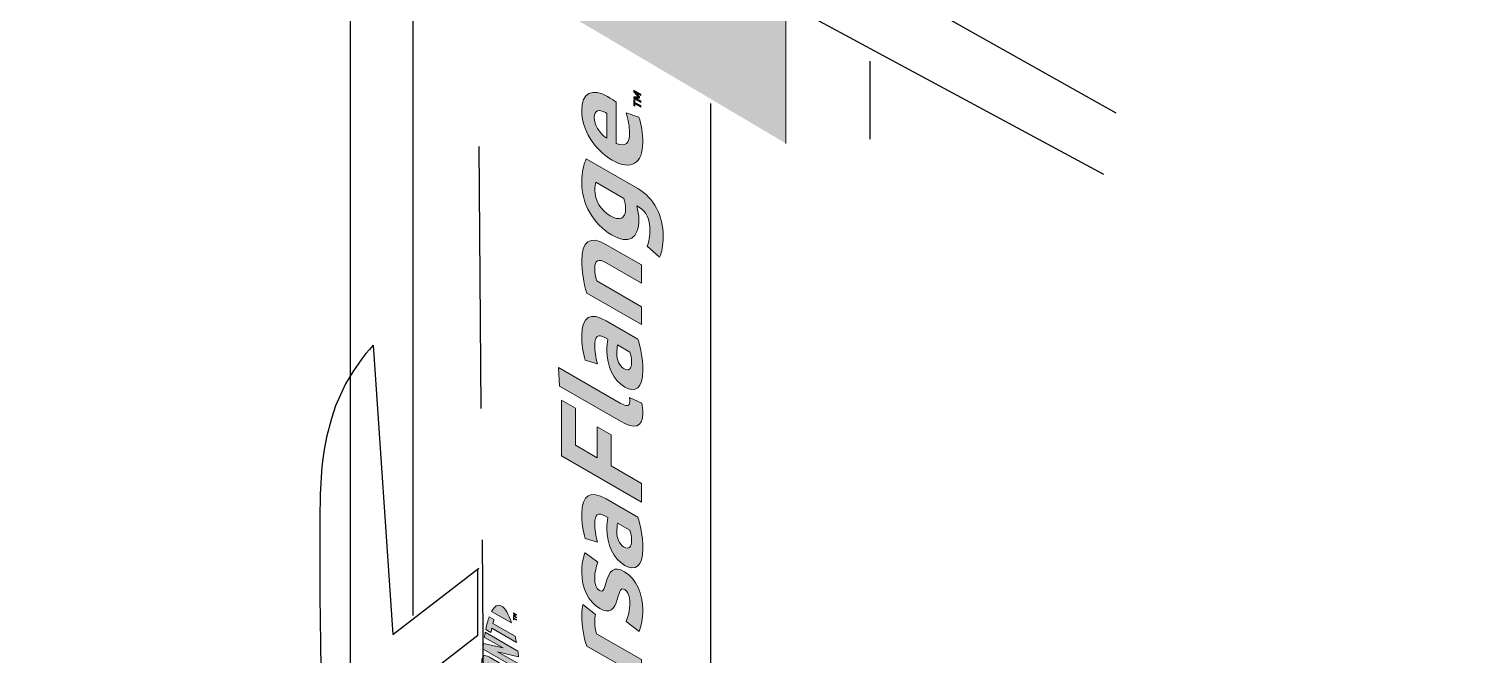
# Model space of a CAD drawing. Extents: x -1140 to 5605, y -816 to 2382.
# Drawn here: x 3313.3 to 3413.1, y 171.3 to 214.3 of the extents above; entities that cross this region are included whole.
import ezdxf

# ---------------------------------------------------------------- set-up
doc = ezdxf.new("R2010")
doc.units = 0
doc.header["$MEASUREMENT"] = 0
doc.linetypes.add('AI-Linetype-60', pattern=[27, 18, -9])
doc.layers.add('G-ANNO-TTLB', color=7, linetype='Continuous', lineweight=0)
doc.layers.add('TYVEK', color=7, linetype='Continuous', lineweight=0)

# ---------------------------------------------------------------- blocks, each defined once
blk = doc.blocks.new('Block_305')
at = {"layer": 'TYVEK', "true_color": 0x18467f, "transparency": 33554687}
h = blk.add_hatch(color=156, dxfattribs=at)
h.dxf.hatch_style = 2
edge = h.paths.add_edge_path()
edge.add_spline(control_points=[(3345.788, 174.636), (3346.038, 174.491), (3346.272, 174.077), (3346.474, 173.475), (3346.474, 173.475), (3345.107, 174.264), (3345.107, 174.264), (3345.307, 174.634), (3345.54, 174.779), (3345.788, 174.636)], knot_values=[0, 0, 0, 0, 1, 1, 1, 2, 2, 2, 3, 3, 3, 3], degree=3, periodic=0)
edge.add_line((3345.788, 174.636), (3345.788, 174.636))
h = blk.add_hatch(color=156, dxfattribs=at)
h.dxf.hatch_style = 2
edge = h.paths.add_edge_path()
edge.add_spline(control_points=[(3345.064, 172.824), (3345.081, 172.92), (3345.099, 173.014), (3345.119, 173.104), (3345.119, 173.104), (3346.811, 172.127), (3346.811, 172.127), (3346.792, 172.231), (3346.753, 172.428), (3346.722, 172.561), (3346.722, 172.561), (3345.198, 173.441), (3345.198, 173.441), (3345.224, 173.537), (3345.249, 173.627), (3345.273, 173.709), (3345.273, 173.709), (3344.946, 173.898), (3344.946, 173.898), (3344.854, 173.648), (3344.78, 173.368), (3344.711, 173.028), (3344.711, 173.028), (3345.064, 172.824), (3345.064, 172.824)], knot_values=[0, 0, 0, 0, 1, 1, 1, 2, 2, 2, 3, 3, 3, 4, 4, 4, 5, 5, 5, 6, 6, 6, 7, 7, 7, 8, 8, 8, 8], degree=3, periodic=0)
h = blk.add_hatch(color=156, dxfattribs=at)
h.dxf.hatch_style = 2
edge = h.paths.add_edge_path()
edge.add_spline(control_points=[(3346.61, 173.933), (3346.61, 173.933), (3346.61, 173.98), (3346.61, 173.98), (3346.61, 173.98), (3346.704, 173.994), (3346.704, 173.994), (3346.704, 173.994), (3346.61, 174.116), (3346.61, 174.116), (3346.61, 174.116), (3346.61, 174.161), (3346.61, 174.161), (3346.61, 174.161), (3346.807, 174.047), (3346.807, 174.047), (3346.807, 174.047), (3346.807, 174.005), (3346.807, 174.005), (3346.807, 174.005), (3346.667, 174.086), (3346.667, 174.086), (3346.667, 174.086), (3346.761, 173.962), (3346.761, 173.962), (3346.761, 173.962), (3346.761, 173.958), (3346.761, 173.958), (3346.761, 173.958), (3346.667, 173.942), (3346.667, 173.942), (3346.667, 173.942), (3346.807, 173.862), (3346.807, 173.862), (3346.807, 173.862), (3346.807, 173.82), (3346.807, 173.82), (3346.807, 173.82), (3346.61, 173.933), (3346.61, 173.933)], knot_values=[0, 0, 0, 0, 1, 1, 1, 2, 2, 2, 3, 3, 3, 4, 4, 4, 5, 5, 5, 6, 6, 6, 7, 7, 7, 8, 8, 8, 9, 9, 9, 10, 10, 10, 11, 11, 11, 12, 12, 12, 13, 13, 13, 13], degree=3, periodic=0)
edge = h.paths.add_edge_path()
edge.add_spline(control_points=[(3346.645, 173.752), (3346.645, 173.752), (3346.645, 173.683), (3346.645, 173.683), (3346.645, 173.683), (3346.61, 173.703), (3346.61, 173.703), (3346.61, 173.703), (3346.61, 173.885), (3346.61, 173.885), (3346.61, 173.885), (3346.645, 173.865), (3346.645, 173.865), (3346.645, 173.865), (3346.645, 173.796), (3346.645, 173.796), (3346.645, 173.796), (3346.807, 173.702), (3346.807, 173.702), (3346.807, 173.702), (3346.807, 173.658), (3346.807, 173.658), (3346.807, 173.658), (3346.645, 173.752), (3346.645, 173.752)], knot_values=[0, 0, 0, 0, 1, 1, 1, 2, 2, 2, 3, 3, 3, 4, 4, 4, 5, 5, 5, 6, 6, 6, 7, 7, 7, 8, 8, 8, 8], degree=3, periodic=0)
h = blk.add_hatch(color=156, dxfattribs=at)
h.dxf.hatch_style = 2
edge = h.paths.add_edge_path()
edge.add_spline(control_points=[(3345.907, 171.761), (3345.907, 171.761), (3344.559, 172.066), (3344.559, 172.066), (3344.544, 171.945), (3344.529, 171.799), (3344.519, 171.684), (3344.519, 171.684), (3347.065, 170.215), (3347.065, 170.215), (3347.057, 170.303), (3347.036, 170.531), (3347.024, 170.649), (3347.024, 170.649), (3345.524, 171.481), (3345.524, 171.481), (3345.524, 171.481), (3346.965, 171.151), (3346.965, 171.151), (3346.95, 171.266), (3346.927, 171.435), (3346.91, 171.547), (3346.91, 171.547), (3344.673, 172.838), (3344.673, 172.838), (3344.655, 172.742), (3344.626, 172.565), (3344.614, 172.479), (3344.614, 172.479), (3345.907, 171.761), (3345.907, 171.761)], knot_values=[0, 0, 0, 0, 1, 1, 1, 2, 2, 2, 3, 3, 3, 4, 4, 4, 5, 5, 5, 6, 6, 6, 7, 7, 7, 8, 8, 8, 9, 9, 9, 10, 10, 10, 10], degree=3, periodic=0)
h = blk.add_hatch(color=156, dxfattribs=at)
h.dxf.hatch_style = 2
edge = h.paths.add_edge_path()
edge.add_spline(control_points=[(3346.619, 169.733), (3346.724, 169.673), (3346.778, 169.601), (3346.782, 169.448), (3346.786, 169.29), (3346.728, 169.281), (3346.619, 169.344), (3346.619, 169.344), (3344.965, 170.299), (3344.965, 170.299), (3344.857, 170.361), (3344.797, 170.439), (3344.8, 170.592), (3344.804, 170.741), (3344.861, 170.749), (3344.965, 170.688), (3344.965, 170.688), (3346.619, 169.733), (3346.619, 169.733)], knot_values=[0, 0, 0, 0, 1, 1, 1, 2, 2, 2, 3, 3, 3, 4, 4, 4, 5, 5, 5, 6, 6, 6, 6], degree=3, periodic=0)
edge = h.paths.add_edge_path()
edge.add_spline(control_points=[(3344.43, 170.806), (3344.413, 170.42), (3344.566, 170.096), (3344.915, 169.894), (3344.915, 169.894), (3346.65, 168.892), (3346.65, 168.892), (3347.019, 168.68), (3347.17, 168.806), (3347.155, 169.233), (3347.139, 169.651), (3347.003, 169.943), (3346.611, 170.169), (3346.611, 170.169), (3344.955, 171.126), (3344.955, 171.126), (3344.581, 171.341), (3344.448, 171.225), (3344.43, 170.806)], knot_values=[0, 0, 0, 0, 1, 1, 1, 2, 2, 2, 3, 3, 3, 4, 4, 4, 5, 5, 5, 6, 6, 6, 6], degree=3, periodic=0)
edge.add_line((3344.43, 170.806), (3344.43, 170.806))
h = blk.add_hatch(color=156, dxfattribs=at)
h.dxf.hatch_style = 2
edge = h.paths.add_edge_path()
edge.add_spline(control_points=[(3345.693, 168.742), (3345.807, 168.676), (3345.864, 168.597), (3345.865, 168.423), (3345.865, 168.423), (3345.865, 168.273), (3345.865, 168.273), (3345.865, 168.273), (3344.819, 168.878), (3344.819, 168.878), (3344.816, 168.946), (3344.815, 168.982), (3344.815, 169.022), (3344.815, 169.21), (3344.877, 169.213), (3344.993, 169.146), (3344.993, 169.146), (3345.693, 168.742), (3345.693, 168.742)], knot_values=[0, 0, 0, 0, 1, 1, 1, 2, 2, 2, 3, 3, 3, 4, 4, 4, 5, 5, 5, 6, 6, 6, 6], degree=3, periodic=0)
edge = h.paths.add_edge_path()
edge.add_spline(control_points=[(3344.445, 169.261), (3344.445, 169.186), (3344.453, 168.911), (3344.466, 168.654), (3344.466, 168.654), (3347.118, 167.123), (3347.118, 167.123), (3347.122, 167.205), (3347.132, 167.422), (3347.135, 167.541), (3347.135, 167.541), (3346.234, 168.061), (3346.234, 168.061), (3346.234, 168.061), (3346.234, 168.228), (3346.234, 168.228), (3346.232, 168.676), (3346.058, 168.963), (3345.721, 169.158), (3345.721, 169.158), (3344.939, 169.609), (3344.939, 169.609), (3344.609, 169.799), (3344.445, 169.685), (3344.445, 169.261)], knot_values=[0, 0, 0, 0, 1, 1, 1, 2, 2, 2, 3, 3, 3, 4, 4, 4, 5, 5, 5, 6, 6, 6, 7, 7, 7, 8, 8, 8, 8], degree=3, periodic=0)
edge.add_line((3344.445, 169.261), (3344.445, 169.261))
h = blk.add_hatch(color=156, dxfattribs=at)
h.dxf.hatch_style = 2
edge = h.paths.add_edge_path()
edge.add_spline(control_points=[(3346.558, 166.685), (3346.663, 166.625), (3346.729, 166.545), (3346.714, 166.404), (3346.698, 166.266), (3346.644, 166.258), (3346.52, 166.33), (3346.52, 166.33), (3344.549, 167.467), (3344.549, 167.467), (3344.558, 167.364), (3344.585, 167.131), (3344.596, 167.031), (3344.596, 167.031), (3346.589, 165.88), (3346.589, 165.88), (3346.908, 165.696), (3347.031, 165.802), (3347.073, 166.197), (3347.112, 166.558), (3346.943, 166.891), (3346.589, 167.095), (3346.589, 167.095), (3344.484, 168.31), (3344.484, 168.31), (3344.488, 168.228), (3344.507, 167.954), (3344.515, 167.865), (3344.515, 167.865), (3346.558, 166.685), (3346.558, 166.685)], knot_values=[0, 0, 0, 0, 1, 1, 1, 2, 2, 2, 3, 3, 3, 4, 4, 4, 5, 5, 5, 6, 6, 6, 7, 7, 7, 8, 8, 8, 9, 9, 9, 10, 10, 10, 10], degree=3, periodic=0)
h = blk.add_hatch(color=156, dxfattribs=at)
h.dxf.hatch_style = 2
edge = h.paths.add_edge_path()
edge.add_spline(control_points=[(3346.346, 165.331), (3346.451, 165.271), (3346.486, 165.178), (3346.486, 165.092), (3346.486, 165.025), (3346.465, 164.933), (3346.444, 164.86), (3346.444, 164.86), (3345.138, 165.615), (3345.138, 165.615), (3345.119, 165.71), (3345.097, 165.826), (3345.097, 165.894), (3345.097, 165.98), (3345.132, 166.032), (3345.237, 165.971), (3345.237, 165.971), (3346.346, 165.331), (3346.346, 165.331)], knot_values=[0, 0, 0, 0, 1, 1, 1, 2, 2, 2, 3, 3, 3, 4, 4, 4, 5, 5, 5, 6, 6, 6, 6], degree=3, periodic=0)
edge = h.paths.add_edge_path()
edge.add_spline(control_points=[(3344.756, 166.147), (3344.756, 166.012), (3344.791, 165.796), (3344.886, 165.386), (3344.886, 165.386), (3346.697, 164.341), (3346.697, 164.341), (3346.779, 164.605), (3346.827, 164.816), (3346.827, 164.952), (3346.827, 165.264), (3346.66, 165.537), (3346.393, 165.691), (3346.393, 165.691), (3345.191, 166.385), (3345.191, 166.385), (3344.923, 166.54), (3344.756, 166.46), (3344.756, 166.147)], knot_values=[0, 0, 0, 0, 1, 1, 1, 2, 2, 2, 3, 3, 3, 4, 4, 4, 5, 5, 5, 6, 6, 6, 6], degree=3, periodic=0)
edge.add_line((3344.756, 166.147), (3344.756, 166.147))
h = blk.add_hatch(color=156, dxfattribs=at)
h.dxf.hatch_style = 2
edge = h.paths.add_edge_path()
edge.add_spline(control_points=[(3345.788, 163.43), (3346.038, 163.285), (3346.272, 163.428), (3346.473, 163.798), (3346.473, 163.798), (3345.107, 164.586), (3345.107, 164.586), (3345.307, 163.986), (3345.54, 163.573), (3345.788, 163.43)], knot_values=[0, 0, 0, 0, 1, 1, 1, 2, 2, 2, 3, 3, 3, 3], degree=3, periodic=0)
edge.add_line((3345.788, 163.43), (3345.788, 163.43))
at = {"layer": 'TYVEK'}
for points, knots in [([(3345.788, 174.636), (3346.038, 174.491), (3346.272, 174.077), (3346.474, 173.475), (3346.474, 173.475), (3345.107, 174.264), (3345.107, 174.264), (3345.307, 174.634), (3345.54, 174.779), (3345.788, 174.636)], [0, 0, 0, 0, 1, 1, 1, 2, 2, 2, 3, 3, 3, 3]), ([(3345.064, 172.824), (3345.081, 172.92), (3345.099, 173.014), (3345.119, 173.104), (3345.119, 173.104), (3346.811, 172.127), (3346.811, 172.127), (3346.792, 172.231), (3346.753, 172.428), (3346.722, 172.561), (3346.722, 172.561), (3345.198, 173.441), (3345.198, 173.441), (3345.224, 173.537), (3345.249, 173.627), (3345.273, 173.709), (3345.273, 173.709), (3344.946, 173.898), (3344.946, 173.898), (3344.854, 173.648), (3344.78, 173.368), (3344.711, 173.028), (3344.711, 173.028), (3345.064, 172.824), (3345.064, 172.824)], [0, 0, 0, 0, 1, 1, 1, 2, 2, 2, 3, 3, 3, 4, 4, 4, 5, 5, 5, 6, 6, 6, 7, 7, 7, 8, 8, 8, 8]), ([(3346.61, 173.933), (3346.61, 173.933), (3346.61, 173.98), (3346.61, 173.98), (3346.61, 173.98), (3346.704, 173.994), (3346.704, 173.994), (3346.704, 173.994), (3346.61, 174.116), (3346.61, 174.116), (3346.61, 174.116), (3346.61, 174.161), (3346.61, 174.161), (3346.61, 174.161), (3346.807, 174.047), (3346.807, 174.047), (3346.807, 174.047), (3346.807, 174.005), (3346.807, 174.005), (3346.807, 174.005), (3346.667, 174.086), (3346.667, 174.086), (3346.667, 174.086), (3346.761, 173.962), (3346.761, 173.962), (3346.761, 173.962), (3346.761, 173.958), (3346.761, 173.958), (3346.761, 173.958), (3346.667, 173.942), (3346.667, 173.942), (3346.667, 173.942), (3346.807, 173.862), (3346.807, 173.862), (3346.807, 173.862), (3346.807, 173.82), (3346.807, 173.82), (3346.807, 173.82), (3346.61, 173.933), (3346.61, 173.933)], [0, 0, 0, 0, 1, 1, 1, 2, 2, 2, 3, 3, 3, 4, 4, 4, 5, 5, 5, 6, 6, 6, 7, 7, 7, 8, 8, 8, 9, 9, 9, 10, 10, 10, 11, 11, 11, 12, 12, 12, 13, 13, 13, 13]), ([(3346.645, 173.752), (3346.645, 173.752), (3346.645, 173.683), (3346.645, 173.683), (3346.645, 173.683), (3346.61, 173.703), (3346.61, 173.703), (3346.61, 173.703), (3346.61, 173.885), (3346.61, 173.885), (3346.61, 173.885), (3346.645, 173.865), (3346.645, 173.865), (3346.645, 173.865), (3346.645, 173.796), (3346.645, 173.796), (3346.645, 173.796), (3346.807, 173.702), (3346.807, 173.702), (3346.807, 173.702), (3346.807, 173.658), (3346.807, 173.658), (3346.807, 173.658), (3346.645, 173.752), (3346.645, 173.752)], [0, 0, 0, 0, 1, 1, 1, 2, 2, 2, 3, 3, 3, 4, 4, 4, 5, 5, 5, 6, 6, 6, 7, 7, 7, 8, 8, 8, 8]), ([(3345.907, 171.761), (3345.907, 171.761), (3344.559, 172.066), (3344.559, 172.066), (3344.544, 171.945), (3344.529, 171.799), (3344.519, 171.684), (3344.519, 171.684), (3347.065, 170.215), (3347.065, 170.215), (3347.057, 170.303), (3347.036, 170.531), (3347.024, 170.649), (3347.024, 170.649), (3345.524, 171.481), (3345.524, 171.481), (3345.524, 171.481), (3346.965, 171.151), (3346.965, 171.151), (3346.95, 171.266), (3346.927, 171.435), (3346.91, 171.547), (3346.91, 171.547), (3344.673, 172.838), (3344.673, 172.838), (3344.655, 172.742), (3344.626, 172.565), (3344.614, 172.479), (3344.614, 172.479), (3345.907, 171.761), (3345.907, 171.761)], [0, 0, 0, 0, 1, 1, 1, 2, 2, 2, 3, 3, 3, 4, 4, 4, 5, 5, 5, 6, 6, 6, 7, 7, 7, 8, 8, 8, 9, 9, 9, 10, 10, 10, 10]), ([(3344.43, 170.806), (3344.413, 170.42), (3344.566, 170.096), (3344.915, 169.894), (3344.915, 169.894), (3346.65, 168.892), (3346.65, 168.892), (3347.019, 168.68), (3347.17, 168.806), (3347.155, 169.233), (3347.139, 169.651), (3347.003, 169.943), (3346.611, 170.169), (3346.611, 170.169), (3344.955, 171.126), (3344.955, 171.126), (3344.581, 171.341), (3344.448, 171.225), (3344.43, 170.806)], [0, 0, 0, 0, 1, 1, 1, 2, 2, 2, 3, 3, 3, 4, 4, 4, 5, 5, 5, 6, 6, 6, 6]), ([(3346.619, 169.733), (3346.724, 169.673), (3346.778, 169.601), (3346.782, 169.448), (3346.786, 169.29), (3346.728, 169.281), (3346.619, 169.344), (3346.619, 169.344), (3344.965, 170.299), (3344.965, 170.299), (3344.857, 170.361), (3344.797, 170.439), (3344.8, 170.592), (3344.804, 170.741), (3344.861, 170.749), (3344.965, 170.688), (3344.965, 170.688), (3346.619, 169.733), (3346.619, 169.733)], [0, 0, 0, 0, 1, 1, 1, 2, 2, 2, 3, 3, 3, 4, 4, 4, 5, 5, 5, 6, 6, 6, 6]), ([(3344.445, 169.261), (3344.445, 169.186), (3344.453, 168.911), (3344.466, 168.654), (3344.466, 168.654), (3347.118, 167.123), (3347.118, 167.123), (3347.122, 167.205), (3347.132, 167.422), (3347.135, 167.541), (3347.135, 167.541), (3346.234, 168.061), (3346.234, 168.061), (3346.234, 168.061), (3346.234, 168.228), (3346.234, 168.228), (3346.232, 168.676), (3346.058, 168.963), (3345.721, 169.158), (3345.721, 169.158), (3344.939, 169.609), (3344.939, 169.609), (3344.609, 169.799), (3344.445, 169.685), (3344.445, 169.261)], [0, 0, 0, 0, 1, 1, 1, 2, 2, 2, 3, 3, 3, 4, 4, 4, 5, 5, 5, 6, 6, 6, 7, 7, 7, 8, 8, 8, 8]), ([(3345.693, 168.742), (3345.807, 168.676), (3345.864, 168.597), (3345.865, 168.423), (3345.865, 168.423), (3345.865, 168.273), (3345.865, 168.273), (3345.865, 168.273), (3344.819, 168.878), (3344.819, 168.878), (3344.816, 168.946), (3344.815, 168.982), (3344.815, 169.022), (3344.815, 169.21), (3344.877, 169.213), (3344.993, 169.146), (3344.993, 169.146), (3345.693, 168.742), (3345.693, 168.742)], [0, 0, 0, 0, 1, 1, 1, 2, 2, 2, 3, 3, 3, 4, 4, 4, 5, 5, 5, 6, 6, 6, 6]), ([(3346.558, 166.685), (3346.663, 166.625), (3346.729, 166.545), (3346.714, 166.404), (3346.698, 166.266), (3346.644, 166.258), (3346.52, 166.33), (3346.52, 166.33), (3344.549, 167.467), (3344.549, 167.467), (3344.558, 167.364), (3344.585, 167.131), (3344.596, 167.031), (3344.596, 167.031), (3346.589, 165.88), (3346.589, 165.88), (3346.908, 165.696), (3347.031, 165.802), (3347.073, 166.197), (3347.112, 166.558), (3346.943, 166.891), (3346.589, 167.095), (3346.589, 167.095), (3344.484, 168.31), (3344.484, 168.31), (3344.488, 168.228), (3344.507, 167.954), (3344.515, 167.865), (3344.515, 167.865), (3346.558, 166.685), (3346.558, 166.685)], [0, 0, 0, 0, 1, 1, 1, 2, 2, 2, 3, 3, 3, 4, 4, 4, 5, 5, 5, 6, 6, 6, 7, 7, 7, 8, 8, 8, 9, 9, 9, 10, 10, 10, 10]), ([(3344.756, 166.147), (3344.756, 166.012), (3344.791, 165.796), (3344.886, 165.386), (3344.886, 165.386), (3346.697, 164.341), (3346.697, 164.341), (3346.779, 164.605), (3346.827, 164.816), (3346.827, 164.952), (3346.827, 165.264), (3346.66, 165.537), (3346.393, 165.691), (3346.393, 165.691), (3345.191, 166.385), (3345.191, 166.385), (3344.923, 166.54), (3344.756, 166.46), (3344.756, 166.147)], [0, 0, 0, 0, 1, 1, 1, 2, 2, 2, 3, 3, 3, 4, 4, 4, 5, 5, 5, 6, 6, 6, 6]), ([(3346.346, 165.331), (3346.451, 165.271), (3346.486, 165.178), (3346.486, 165.092), (3346.486, 165.025), (3346.465, 164.933), (3346.444, 164.86), (3346.444, 164.86), (3345.138, 165.615), (3345.138, 165.615), (3345.119, 165.71), (3345.097, 165.826), (3345.097, 165.894), (3345.097, 165.98), (3345.132, 166.032), (3345.237, 165.971), (3345.237, 165.971), (3346.346, 165.331), (3346.346, 165.331)], [0, 0, 0, 0, 1, 1, 1, 2, 2, 2, 3, 3, 3, 4, 4, 4, 5, 5, 5, 6, 6, 6, 6]), ([(3345.788, 163.43), (3346.038, 163.285), (3346.272, 163.428), (3346.473, 163.798), (3346.473, 163.798), (3345.107, 164.586), (3345.107, 164.586), (3345.307, 163.986), (3345.54, 163.573), (3345.788, 163.43)], [0, 0, 0, 0, 1, 1, 1, 2, 2, 2, 3, 3, 3, 3])]:
    blk.add_open_spline(points, degree=3, knots=knots, dxfattribs=at)
blk = doc.blocks.new('Block_307')
at = {"layer": 'TYVEK', "true_color": 0x18467f, "transparency": 33554687}
h = blk.add_hatch(color=156, dxfattribs=at)
h.dxf.hatch_style = 2
edge = h.paths.add_edge_path()
edge.add_spline(control_points=[(3354.872, 210.058), (3354.872, 210.058), (3355.345, 209.785), (3355.345, 209.785), (3355.345, 209.785), (3355.345, 209.683), (3355.345, 209.683), (3355.345, 209.683), (3355.119, 209.814), (3355.119, 209.814), (3355.09, 209.831), (3355.06, 209.849), (3355.033, 209.869), (3355.106, 209.787), (3355.183, 209.696), (3355.263, 209.59), (3355.263, 209.59), (3355.263, 209.503), (3355.263, 209.503), (3355.182, 209.491), (3355.105, 209.486), (3355.031, 209.489), (3355.058, 209.478), (3355.088, 209.463), (3355.119, 209.445), (3355.119, 209.445), (3355.345, 209.315), (3355.345, 209.315), (3355.345, 209.315), (3355.345, 209.212), (3355.345, 209.212), (3355.345, 209.212), (3354.872, 209.485), (3354.872, 209.485), (3354.872, 209.485), (3354.872, 209.599), (3354.872, 209.599), (3354.977, 209.588), (3355.066, 209.588), (3355.166, 209.602), (3355.066, 209.733), (3354.977, 209.834), (3354.872, 209.944), (3354.872, 209.944), (3354.872, 210.058), (3354.872, 210.058)], knot_values=[0, 0, 0, 0, 1, 1, 1, 2, 2, 2, 3, 3, 3, 4, 4, 4, 5, 5, 5, 6, 6, 6, 7, 7, 7, 8, 8, 8, 9, 9, 9, 10, 10, 10, 11, 11, 11, 12, 12, 12, 13, 13, 13, 14, 14, 14, 15, 15, 15, 15], degree=3, periodic=0)
h = blk.add_hatch(color=156, dxfattribs=at)
h.dxf.hatch_style = 2
h.paths.add_polyline_path([(3354.955, 209.11), (3354.955, 208.966), (3354.872, 209.014), (3354.872, 209.412), (3354.955, 209.364), (3354.955, 209.22), (3355.345, 208.995), (3355.345, 208.885)])
at = {"layer": 'TYVEK'}
blk.add_lwpolyline([(3354.955, 209.11), (3354.955, 208.966), (3354.872, 209.014), (3354.872, 209.412), (3354.955, 209.364), (3354.955, 209.22), (3355.345, 208.995), (3355.345, 208.885)], close=True, dxfattribs=at)
blk.add_open_spline([(3354.872, 210.058), (3354.872, 210.058), (3355.345, 209.785), (3355.345, 209.785), (3355.345, 209.785), (3355.345, 209.683), (3355.345, 209.683), (3355.345, 209.683), (3355.119, 209.814), (3355.119, 209.814), (3355.09, 209.831), (3355.06, 209.849), (3355.033, 209.869), (3355.106, 209.787), (3355.183, 209.696), (3355.263, 209.59), (3355.263, 209.59), (3355.263, 209.503), (3355.263, 209.503), (3355.182, 209.491), (3355.105, 209.486), (3355.031, 209.489), (3355.058, 209.478), (3355.088, 209.463), (3355.119, 209.445), (3355.119, 209.445), (3355.345, 209.315), (3355.345, 209.315), (3355.345, 209.315), (3355.345, 209.212), (3355.345, 209.212), (3355.345, 209.212), (3354.872, 209.485), (3354.872, 209.485), (3354.872, 209.485), (3354.872, 209.599), (3354.872, 209.599), (3354.977, 209.588), (3355.066, 209.588), (3355.166, 209.602), (3355.066, 209.733), (3354.977, 209.834), (3354.872, 209.944), (3354.872, 209.944), (3354.872, 210.058), (3354.872, 210.058)], degree=3, knots=[0, 0, 0, 0, 1, 1, 1, 2, 2, 2, 3, 3, 3, 4, 4, 4, 5, 5, 5, 6, 6, 6, 7, 7, 7, 8, 8, 8, 9, 9, 9, 10, 10, 10, 11, 11, 11, 12, 12, 12, 13, 13, 13, 14, 14, 14, 15, 15, 15, 15], dxfattribs=at)
blk = doc.blocks.new('Block_308')
at = {"layer": 'TYVEK', "true_color": 0x18467f, "transparency": 33554687}
h = blk.add_hatch(color=156, dxfattribs=at)
h.dxf.hatch_style = 2
edge = h.paths.add_edge_path()
edge.add_spline(control_points=[(3353.013, 206.754), (3353.013, 206.754), (3353.013, 208.462), (3353.013, 208.462), (3353.013, 208.462), (3352.919, 208.516), (3352.919, 208.516), (3352.48, 208.77), (3352.158, 208.686), (3352.158, 208.191), (3352.158, 207.67), (3352.48, 207.143), (3353.013, 206.754)], knot_values=[0, 0, 0, 0, 1, 1, 1, 2, 2, 2, 3, 3, 3, 4, 4, 4, 4], degree=3, periodic=0)
edge = h.paths.add_edge_path()
edge.add_spline(control_points=[(3355.224, 208.201), (3355.38, 207.715), (3355.49, 207.068), (3355.49, 206.474), (3355.49, 205.028), (3354.69, 204.501), (3353.389, 205.252), (3352.143, 205.972), (3351.296, 207.368), (3351.296, 208.689), (3351.296, 209.866), (3352.025, 210.218), (3353.076, 209.612), (3353.311, 209.476), (3353.515, 209.341), (3353.671, 209.232), (3353.671, 209.232), (3353.671, 206.392), (3353.671, 206.392), (3354.299, 206.147), (3354.581, 206.406), (3354.581, 207.125), (3354.581, 207.566), (3354.494, 208.038), (3354.353, 208.506), (3354.353, 208.506), (3355.224, 208.201), (3355.224, 208.201)], knot_values=[0, 0, 0, 0, 1, 1, 1, 2, 2, 2, 3, 3, 3, 4, 4, 4, 5, 5, 5, 6, 6, 6, 7, 7, 7, 8, 8, 8, 9, 9, 9, 9], degree=3, periodic=0)
h = blk.add_hatch(color=156, dxfattribs=at)
h.dxf.hatch_style = 2
edge = h.paths.add_edge_path()
edge.add_spline(control_points=[(3354.314, 201.905), (3354.314, 202.156), (3354.259, 202.395), (3354.181, 202.629), (3354.181, 202.629), (3352.276, 203.729), (3352.276, 203.729), (3352.229, 203.585), (3352.19, 203.41), (3352.19, 203.212), (3352.19, 202.475), (3352.613, 201.809), (3353.256, 201.437), (3353.907, 201.062), (3354.314, 201.213), (3354.314, 201.905)], knot_values=[0, 0, 0, 0, 1, 1, 1, 2, 2, 2, 3, 3, 3, 4, 4, 4, 5, 5, 5, 5], degree=3, periodic=0)
edge = h.paths.add_edge_path()
edge.add_spline(control_points=[(3356.886, 200.025), (3356.886, 199.342), (3356.815, 198.978), (3356.643, 198.592), (3356.643, 198.592), (3355.788, 199.346), (3355.788, 199.346), (3355.921, 199.647), (3355.984, 200.024), (3355.984, 200.473), (3355.984, 201.165), (3355.733, 201.733), (3355.255, 202.009), (3355.255, 202.009), (3355.075, 202.113), (3355.075, 202.113), (3355.169, 201.78), (3355.216, 201.465), (3355.216, 201.187), (3355.216, 199.857), (3354.534, 199.433), (3353.35, 200.116), (3352.088, 200.845), (3351.296, 202.281), (3351.296, 203.728), (3351.296, 204.438), (3351.453, 205.031), (3351.61, 205.345), (3351.61, 205.345), (3355.145, 203.303), (3355.145, 203.303), (3356.251, 202.665), (3356.886, 201.427), (3356.886, 200.025)], knot_values=[0, 0, 0, 0, 1, 1, 1, 2, 2, 2, 3, 3, 3, 4, 4, 4, 5, 5, 5, 6, 6, 6, 7, 7, 7, 8, 8, 8, 9, 9, 9, 10, 10, 10, 11, 11, 11, 11], degree=3, periodic=0)
h = blk.add_hatch(color=156, dxfattribs=at)
h.dxf.hatch_style = 2
edge = h.paths.add_edge_path()
edge.add_spline(control_points=[(3355.396, 193.956), (3355.396, 193.956), (3351.641, 196.124), (3351.641, 196.124), (3351.429, 196.812), (3351.296, 197.662), (3351.296, 198.354), (3351.296, 199.666), (3351.86, 200.095), (3352.903, 199.493), (3352.903, 199.493), (3355.396, 198.054), (3355.396, 198.054), (3355.396, 198.054), (3355.396, 196.814), (3355.396, 196.814), (3355.396, 196.814), (3352.981, 198.208), (3352.981, 198.208), (3352.441, 198.52), (3352.19, 198.377), (3352.19, 197.829), (3352.19, 197.541), (3352.237, 197.245), (3352.331, 196.957), (3352.331, 196.957), (3355.396, 195.187), (3355.396, 195.187), (3355.396, 195.187), (3355.396, 193.956), (3355.396, 193.956)], knot_values=[0, 0, 0, 0, 1, 1, 1, 2, 2, 2, 3, 3, 3, 4, 4, 4, 5, 5, 5, 6, 6, 6, 7, 7, 7, 8, 8, 8, 9, 9, 9, 10, 10, 10, 10], degree=3, periodic=0)
h = blk.add_hatch(color=156, dxfattribs=at)
h.dxf.hatch_style = 2
edge = h.paths.add_edge_path()
edge.add_spline(control_points=[(3354.604, 192.076), (3354.604, 192.076), (3353.765, 192.56), (3353.765, 192.56), (3353.726, 192.376), (3353.703, 192.174), (3353.703, 191.958), (3353.703, 191.545), (3353.844, 191.14), (3354.212, 190.927), (3354.542, 190.737), (3354.714, 190.907), (3354.714, 191.384), (3354.714, 191.653), (3354.667, 191.905), (3354.604, 192.076)], knot_values=[0, 0, 0, 0, 1, 1, 1, 2, 2, 2, 3, 3, 3, 4, 4, 4, 5, 5, 5, 5], degree=3, periodic=0)
edge = h.paths.add_edge_path()
edge.add_spline(control_points=[(3355.49, 190.81), (3355.49, 189.579), (3354.965, 189.262), (3354.259, 189.669), (3353.483, 190.117), (3353.028, 191.108), (3353.021, 192.19), (3353.021, 192.442), (3353.052, 192.748), (3353.083, 192.954), (3353.083, 192.954), (3352.895, 193.063), (3352.895, 193.063), (3352.417, 193.339), (3352.19, 193.155), (3352.19, 192.553), (3352.19, 192.158), (3352.245, 191.704), (3352.378, 191.259), (3352.378, 191.259), (3351.531, 191.523), (3351.531, 191.523), (3351.39, 191.991), (3351.296, 192.665), (3351.296, 193.213), (3351.296, 194.534), (3351.907, 194.837), (3352.966, 194.226), (3352.966, 194.226), (3355.145, 192.968), (3355.145, 192.968), (3355.31, 192.504), (3355.49, 191.708), (3355.49, 190.81)], knot_values=[0, 0, 0, 0, 1, 1, 1, 2, 2, 2, 3, 3, 3, 4, 4, 4, 5, 5, 5, 6, 6, 6, 7, 7, 7, 8, 8, 8, 9, 9, 9, 10, 10, 10, 11, 11, 11, 11], degree=3, periodic=0)
h = blk.add_hatch(color=156, dxfattribs=at)
h.dxf.hatch_style = 2
edge = h.paths.add_edge_path()
edge.add_spline(control_points=[(3353.946, 188.574), (3354.369, 188.329), (3354.596, 188.324), (3354.596, 188.683), (3354.596, 188.773), (3354.589, 188.868), (3354.573, 188.958), (3354.573, 188.958), (3355.427, 188.554), (3355.427, 188.554), (3355.459, 188.365), (3355.49, 188.069), (3355.49, 187.889), (3355.49, 186.855), (3354.902, 186.781), (3353.961, 187.325), (3353.961, 187.325), (3349.775, 189.742), (3349.775, 189.742), (3349.775, 189.742), (3349.712, 191.018), (3349.712, 191.018), (3349.712, 191.018), (3353.946, 188.574), (3353.946, 188.574)], knot_values=[0, 0, 0, 0, 1, 1, 1, 2, 2, 2, 3, 3, 3, 4, 4, 4, 5, 5, 5, 6, 6, 6, 7, 7, 7, 8, 8, 8, 8], degree=3, periodic=0)
h = blk.add_hatch(color=156, dxfattribs=at)
h.dxf.hatch_style = 2
edge = h.paths.add_edge_path()
edge.add_spline(control_points=[(3355.396, 181.769), (3355.396, 181.769), (3349.908, 184.937), (3349.908, 184.937), (3349.908, 184.937), (3349.908, 188.766), (3349.908, 188.766), (3349.908, 188.766), (3350.865, 188.213), (3350.865, 188.213), (3350.865, 188.213), (3350.865, 185.67), (3350.865, 185.67), (3350.865, 185.67), (3352.354, 184.81), (3352.354, 184.81), (3352.354, 184.81), (3352.354, 186.949), (3352.354, 186.949), (3352.354, 186.949), (3353.311, 186.397), (3353.311, 186.397), (3353.311, 186.397), (3353.311, 184.258), (3353.311, 184.258), (3353.311, 184.258), (3355.396, 183.054), (3355.396, 183.054), (3355.396, 183.054), (3355.396, 181.769), (3355.396, 181.769)], knot_values=[0, 0, 0, 0, 1, 1, 1, 2, 2, 2, 3, 3, 3, 4, 4, 4, 5, 5, 5, 6, 6, 6, 7, 7, 7, 8, 8, 8, 9, 9, 9, 10, 10, 10, 10], degree=3, periodic=0)
h = blk.add_hatch(color=156, dxfattribs=at)
h.dxf.hatch_style = 2
edge = h.paths.add_edge_path()
edge.add_spline(control_points=[(3354.604, 179.835), (3354.604, 179.835), (3353.765, 180.32), (3353.765, 180.32), (3353.726, 180.136), (3353.703, 179.933), (3353.703, 179.718), (3353.703, 179.304), (3353.844, 178.899), (3354.212, 178.687), (3354.542, 178.497), (3354.714, 178.667), (3354.714, 179.143), (3354.714, 179.412), (3354.667, 179.664), (3354.604, 179.835)], knot_values=[0, 0, 0, 0, 1, 1, 1, 2, 2, 2, 3, 3, 3, 4, 4, 4, 5, 5, 5, 5], degree=3, periodic=0)
edge = h.paths.add_edge_path()
edge.add_spline(control_points=[(3355.49, 178.569), (3355.49, 177.338), (3354.965, 177.021), (3354.259, 177.428), (3353.483, 177.876), (3353.028, 178.867), (3353.021, 179.95), (3353.021, 180.201), (3353.052, 180.507), (3353.083, 180.713), (3353.083, 180.713), (3352.895, 180.822), (3352.895, 180.822), (3352.417, 181.098), (3352.19, 180.915), (3352.19, 180.313), (3352.19, 179.917), (3352.245, 179.463), (3352.378, 179.018), (3352.378, 179.018), (3351.531, 179.282), (3351.531, 179.282), (3351.39, 179.75), (3351.296, 180.424), (3351.296, 180.972), (3351.296, 182.294), (3351.907, 182.597), (3352.966, 181.985), (3352.966, 181.985), (3355.145, 180.727), (3355.145, 180.727), (3355.31, 180.264), (3355.49, 179.468), (3355.49, 178.569)], knot_values=[0, 0, 0, 0, 1, 1, 1, 2, 2, 2, 3, 3, 3, 4, 4, 4, 5, 5, 5, 6, 6, 6, 7, 7, 7, 8, 8, 8, 9, 9, 9, 10, 10, 10, 11, 11, 11, 11], degree=3, periodic=0)
h = blk.add_hatch(color=156, dxfattribs=at)
h.dxf.hatch_style = 2
edge = h.paths.add_edge_path()
edge.add_spline(control_points=[(3352.401, 177.647), (3352.292, 177.297), (3352.19, 176.951), (3352.19, 176.52), (3352.19, 176.143), (3352.284, 175.837), (3352.511, 175.705), (3352.746, 175.57), (3352.817, 175.736), (3352.95, 176.198), (3353.201, 177.095), (3353.507, 177.404), (3354.228, 176.988), (3355.075, 176.499), (3355.49, 175.468), (3355.49, 174.372), (3355.49, 173.797), (3355.388, 173.218), (3355.231, 172.895), (3355.231, 172.895), (3354.346, 173.577), (3354.346, 173.577), (3354.479, 173.895), (3354.596, 174.331), (3354.596, 174.861), (3354.596, 175.274), (3354.471, 175.634), (3354.251, 175.761), (3353.993, 175.91), (3353.922, 175.726), (3353.742, 175.094), (3353.554, 174.376), (3353.217, 174.076), (3352.535, 174.47), (3351.735, 174.931), (3351.296, 175.841), (3351.296, 176.937), (3351.296, 177.449), (3351.39, 177.979), (3351.523, 178.289), (3351.523, 178.289), (3352.401, 177.647), (3352.401, 177.647)], knot_values=[0, 0, 0, 0, 1, 1, 1, 2, 2, 2, 3, 3, 3, 4, 4, 4, 5, 5, 5, 6, 6, 6, 7, 7, 7, 8, 8, 8, 9, 9, 9, 10, 10, 10, 11, 11, 11, 12, 12, 12, 13, 13, 13, 14, 14, 14, 14], degree=3, periodic=0)
h = blk.add_hatch(color=156, dxfattribs=at)
h.dxf.hatch_style = 2
edge = h.paths.add_edge_path()
edge.add_spline(control_points=[(3351.296, 173.971), (3351.296, 174.295), (3351.327, 174.582), (3351.367, 174.739), (3351.367, 174.739), (3352.252, 174.048), (3352.252, 174.048), (3352.205, 173.923), (3352.19, 173.743), (3352.19, 173.554), (3352.19, 173.222), (3352.245, 172.965), (3352.323, 172.731), (3352.323, 172.731), (3355.396, 170.957), (3355.396, 170.957), (3355.396, 170.957), (3355.396, 169.717), (3355.396, 169.717), (3355.396, 169.717), (3351.641, 171.885), (3351.641, 171.885), (3351.429, 172.493), (3351.296, 173.324), (3351.296, 173.971)], knot_values=[0, 0, 0, 0, 1, 1, 1, 2, 2, 2, 3, 3, 3, 4, 4, 4, 5, 5, 5, 6, 6, 6, 7, 7, 7, 8, 8, 8, 8], degree=3, periodic=0)
at = {"layer": 'TYVEK'}
for points, knots in [([(3355.224, 208.201), (3355.38, 207.715), (3355.49, 207.068), (3355.49, 206.474), (3355.49, 205.028), (3354.69, 204.501), (3353.389, 205.252), (3352.143, 205.972), (3351.296, 207.368), (3351.296, 208.689), (3351.296, 209.866), (3352.025, 210.218), (3353.076, 209.612), (3353.311, 209.476), (3353.515, 209.341), (3353.671, 209.232), (3353.671, 209.232), (3353.671, 206.392), (3353.671, 206.392), (3354.299, 206.147), (3354.581, 206.406), (3354.581, 207.125), (3354.581, 207.566), (3354.494, 208.038), (3354.353, 208.506), (3354.353, 208.506), (3355.224, 208.201), (3355.224, 208.201)], [0, 0, 0, 0, 1, 1, 1, 2, 2, 2, 3, 3, 3, 4, 4, 4, 5, 5, 5, 6, 6, 6, 7, 7, 7, 8, 8, 8, 9, 9, 9, 9]), ([(3353.013, 206.754), (3353.013, 206.754), (3353.013, 208.462), (3353.013, 208.462), (3353.013, 208.462), (3352.919, 208.516), (3352.919, 208.516), (3352.48, 208.77), (3352.158, 208.686), (3352.158, 208.191), (3352.158, 207.67), (3352.48, 207.143), (3353.013, 206.754)], [0, 0, 0, 0, 1, 1, 1, 2, 2, 2, 3, 3, 3, 4, 4, 4, 4]), ([(3356.886, 200.025), (3356.886, 199.342), (3356.815, 198.978), (3356.643, 198.592), (3356.643, 198.592), (3355.788, 199.346), (3355.788, 199.346), (3355.921, 199.647), (3355.984, 200.024), (3355.984, 200.473), (3355.984, 201.165), (3355.733, 201.733), (3355.255, 202.009), (3355.255, 202.009), (3355.075, 202.113), (3355.075, 202.113), (3355.169, 201.78), (3355.216, 201.465), (3355.216, 201.187), (3355.216, 199.857), (3354.534, 199.433), (3353.35, 200.116), (3352.088, 200.845), (3351.296, 202.281), (3351.296, 203.728), (3351.296, 204.438), (3351.453, 205.031), (3351.61, 205.345), (3351.61, 205.345), (3355.145, 203.303), (3355.145, 203.303), (3356.251, 202.665), (3356.886, 201.427), (3356.886, 200.025)], [0, 0, 0, 0, 1, 1, 1, 2, 2, 2, 3, 3, 3, 4, 4, 4, 5, 5, 5, 6, 6, 6, 7, 7, 7, 8, 8, 8, 9, 9, 9, 10, 10, 10, 11, 11, 11, 11]), ([(3354.314, 201.905), (3354.314, 202.156), (3354.259, 202.395), (3354.181, 202.629), (3354.181, 202.629), (3352.276, 203.729), (3352.276, 203.729), (3352.229, 203.585), (3352.19, 203.41), (3352.19, 203.212), (3352.19, 202.475), (3352.613, 201.809), (3353.256, 201.437), (3353.907, 201.062), (3354.314, 201.213), (3354.314, 201.905)], [0, 0, 0, 0, 1, 1, 1, 2, 2, 2, 3, 3, 3, 4, 4, 4, 5, 5, 5, 5]), ([(3355.396, 193.956), (3355.396, 193.956), (3351.641, 196.124), (3351.641, 196.124), (3351.429, 196.812), (3351.296, 197.662), (3351.296, 198.354), (3351.296, 199.666), (3351.86, 200.095), (3352.903, 199.493), (3352.903, 199.493), (3355.396, 198.054), (3355.396, 198.054), (3355.396, 198.054), (3355.396, 196.814), (3355.396, 196.814), (3355.396, 196.814), (3352.981, 198.208), (3352.981, 198.208), (3352.441, 198.52), (3352.19, 198.377), (3352.19, 197.829), (3352.19, 197.541), (3352.237, 197.245), (3352.331, 196.957), (3352.331, 196.957), (3355.396, 195.187), (3355.396, 195.187), (3355.396, 195.187), (3355.396, 193.956), (3355.396, 193.956)], [0, 0, 0, 0, 1, 1, 1, 2, 2, 2, 3, 3, 3, 4, 4, 4, 5, 5, 5, 6, 6, 6, 7, 7, 7, 8, 8, 8, 9, 9, 9, 10, 10, 10, 10]), ([(3355.49, 190.81), (3355.49, 189.579), (3354.965, 189.262), (3354.259, 189.669), (3353.483, 190.117), (3353.028, 191.108), (3353.021, 192.19), (3353.021, 192.442), (3353.052, 192.748), (3353.083, 192.954), (3353.083, 192.954), (3352.895, 193.063), (3352.895, 193.063), (3352.417, 193.339), (3352.19, 193.155), (3352.19, 192.553), (3352.19, 192.158), (3352.245, 191.704), (3352.378, 191.259), (3352.378, 191.259), (3351.531, 191.523), (3351.531, 191.523), (3351.39, 191.991), (3351.296, 192.665), (3351.296, 193.213), (3351.296, 194.534), (3351.907, 194.837), (3352.966, 194.226), (3352.966, 194.226), (3355.145, 192.968), (3355.145, 192.968), (3355.31, 192.504), (3355.49, 191.708), (3355.49, 190.81)], [0, 0, 0, 0, 1, 1, 1, 2, 2, 2, 3, 3, 3, 4, 4, 4, 5, 5, 5, 6, 6, 6, 7, 7, 7, 8, 8, 8, 9, 9, 9, 10, 10, 10, 11, 11, 11, 11]), ([(3354.604, 192.076), (3354.604, 192.076), (3353.765, 192.56), (3353.765, 192.56), (3353.726, 192.376), (3353.703, 192.174), (3353.703, 191.958), (3353.703, 191.545), (3353.844, 191.14), (3354.212, 190.927), (3354.542, 190.737), (3354.714, 190.907), (3354.714, 191.384), (3354.714, 191.653), (3354.667, 191.905), (3354.604, 192.076)], [0, 0, 0, 0, 1, 1, 1, 2, 2, 2, 3, 3, 3, 4, 4, 4, 5, 5, 5, 5]), ([(3353.946, 188.574), (3354.369, 188.329), (3354.596, 188.324), (3354.596, 188.683), (3354.596, 188.773), (3354.589, 188.868), (3354.573, 188.958), (3354.573, 188.958), (3355.427, 188.554), (3355.427, 188.554), (3355.459, 188.365), (3355.49, 188.069), (3355.49, 187.889), (3355.49, 186.855), (3354.902, 186.781), (3353.961, 187.325), (3353.961, 187.325), (3349.775, 189.742), (3349.775, 189.742), (3349.775, 189.742), (3349.712, 191.018), (3349.712, 191.018), (3349.712, 191.018), (3353.946, 188.574), (3353.946, 188.574)], [0, 0, 0, 0, 1, 1, 1, 2, 2, 2, 3, 3, 3, 4, 4, 4, 5, 5, 5, 6, 6, 6, 7, 7, 7, 8, 8, 8, 8]), ([(3355.396, 181.769), (3355.396, 181.769), (3349.908, 184.937), (3349.908, 184.937), (3349.908, 184.937), (3349.908, 188.766), (3349.908, 188.766), (3349.908, 188.766), (3350.865, 188.213), (3350.865, 188.213), (3350.865, 188.213), (3350.865, 185.67), (3350.865, 185.67), (3350.865, 185.67), (3352.354, 184.81), (3352.354, 184.81), (3352.354, 184.81), (3352.354, 186.949), (3352.354, 186.949), (3352.354, 186.949), (3353.311, 186.397), (3353.311, 186.397), (3353.311, 186.397), (3353.311, 184.258), (3353.311, 184.258), (3353.311, 184.258), (3355.396, 183.054), (3355.396, 183.054), (3355.396, 183.054), (3355.396, 181.769), (3355.396, 181.769)], [0, 0, 0, 0, 1, 1, 1, 2, 2, 2, 3, 3, 3, 4, 4, 4, 5, 5, 5, 6, 6, 6, 7, 7, 7, 8, 8, 8, 9, 9, 9, 10, 10, 10, 10]), ([(3355.49, 178.569), (3355.49, 177.338), (3354.965, 177.021), (3354.259, 177.428), (3353.483, 177.876), (3353.028, 178.867), (3353.021, 179.95), (3353.021, 180.201), (3353.052, 180.507), (3353.083, 180.713), (3353.083, 180.713), (3352.895, 180.822), (3352.895, 180.822), (3352.417, 181.098), (3352.19, 180.915), (3352.19, 180.313), (3352.19, 179.917), (3352.245, 179.463), (3352.378, 179.018), (3352.378, 179.018), (3351.531, 179.282), (3351.531, 179.282), (3351.39, 179.75), (3351.296, 180.424), (3351.296, 180.972), (3351.296, 182.294), (3351.907, 182.597), (3352.966, 181.985), (3352.966, 181.985), (3355.145, 180.727), (3355.145, 180.727), (3355.31, 180.264), (3355.49, 179.468), (3355.49, 178.569)], [0, 0, 0, 0, 1, 1, 1, 2, 2, 2, 3, 3, 3, 4, 4, 4, 5, 5, 5, 6, 6, 6, 7, 7, 7, 8, 8, 8, 9, 9, 9, 10, 10, 10, 11, 11, 11, 11]), ([(3354.604, 179.835), (3354.604, 179.835), (3353.765, 180.32), (3353.765, 180.32), (3353.726, 180.136), (3353.703, 179.933), (3353.703, 179.718), (3353.703, 179.304), (3353.844, 178.899), (3354.212, 178.687), (3354.542, 178.497), (3354.714, 178.667), (3354.714, 179.143), (3354.714, 179.412), (3354.667, 179.664), (3354.604, 179.835)], [0, 0, 0, 0, 1, 1, 1, 2, 2, 2, 3, 3, 3, 4, 4, 4, 5, 5, 5, 5]), ([(3352.401, 177.647), (3352.292, 177.297), (3352.19, 176.951), (3352.19, 176.52), (3352.19, 176.143), (3352.284, 175.837), (3352.511, 175.705), (3352.746, 175.57), (3352.817, 175.736), (3352.95, 176.198), (3353.201, 177.095), (3353.507, 177.404), (3354.228, 176.988), (3355.075, 176.499), (3355.49, 175.468), (3355.49, 174.372), (3355.49, 173.797), (3355.388, 173.218), (3355.231, 172.895), (3355.231, 172.895), (3354.346, 173.577), (3354.346, 173.577), (3354.479, 173.895), (3354.596, 174.331), (3354.596, 174.861), (3354.596, 175.274), (3354.471, 175.634), (3354.251, 175.761), (3353.993, 175.91), (3353.922, 175.726), (3353.742, 175.094), (3353.554, 174.376), (3353.217, 174.076), (3352.535, 174.47), (3351.735, 174.931), (3351.296, 175.841), (3351.296, 176.937), (3351.296, 177.449), (3351.39, 177.979), (3351.523, 178.289), (3351.523, 178.289), (3352.401, 177.647), (3352.401, 177.647)], [0, 0, 0, 0, 1, 1, 1, 2, 2, 2, 3, 3, 3, 4, 4, 4, 5, 5, 5, 6, 6, 6, 7, 7, 7, 8, 8, 8, 9, 9, 9, 10, 10, 10, 11, 11, 11, 12, 12, 12, 13, 13, 13, 14, 14, 14, 14]), ([(3351.296, 173.971), (3351.296, 174.295), (3351.327, 174.582), (3351.367, 174.739), (3351.367, 174.739), (3352.252, 174.048), (3352.252, 174.048), (3352.205, 173.923), (3352.19, 173.743), (3352.19, 173.554), (3352.19, 173.222), (3352.245, 172.965), (3352.323, 172.731), (3352.323, 172.731), (3355.396, 170.957), (3355.396, 170.957), (3355.396, 170.957), (3355.396, 169.717), (3355.396, 169.717), (3355.396, 169.717), (3351.641, 171.885), (3351.641, 171.885), (3351.429, 172.493), (3351.296, 173.324), (3351.296, 173.971)], [0, 0, 0, 0, 1, 1, 1, 2, 2, 2, 3, 3, 3, 4, 4, 4, 5, 5, 5, 6, 6, 6, 7, 7, 7, 8, 8, 8, 8])]:
    blk.add_open_spline(points, degree=3, knots=knots, dxfattribs=at)
blk = doc.blocks.new('Block_306')
at = {"layer": 'TYVEK'}
for name in ['Block_308', 'Block_307']:
    blk.add_blockref(name, (0, 0), dxfattribs=at)
blk = doc.blocks.new('Block_304')
at = {"layer": 'TYVEK'}
for name in ['Block_306', 'Block_305']:
    blk.add_blockref(name, (0, 0), dxfattribs=at)

msp = doc.modelspace()

# ---------------------------------------------------------------- hatches: boundary and pattern name
at = {"layer": 'G-ANNO-TTLB', "true_color": 0xff00ff, "transparency": 33554687}
h = msp.add_hatch(color=6, dxfattribs=at)
edge = h.paths.add_edge_path()
edge.add_spline(control_points=[(5285.56, -733.232), (5285.56, -733.232), (2356.042, -733.232), (2356.042, -733.232), (2356.042, -733.232), (2356.042, 1723.768), (2356.042, 1723.768), (2356.042, 1723.768), (5285.56, 1723.768), (5285.56, 1723.768), (5285.56, 1723.768), (5285.56, -733.232), (5285.56, -733.232)], knot_values=[0, 0, 0, 0, 1, 1, 1, 2, 2, 2, 3, 3, 3, 4, 4, 4, 4], degree=3, periodic=0)
edge = h.paths.add_edge_path()
edge.add_spline(control_points=[(2365.042, 1714.768), (2365.042, 1714.768), (2365.042, -724.232), (2365.042, -724.232), (2365.042, -724.232), (5276.56, -724.232), (5276.56, -724.232), (5276.56, -724.232), (5276.56, 1714.768), (5276.56, 1714.768), (5276.56, 1714.768), (2365.042, 1714.768), (2365.042, 1714.768)], knot_values=[0, 0, 0, 0, 1, 1, 1, 2, 2, 2, 3, 3, 3, 4, 4, 4, 4], degree=3, periodic=0)
edge.add_line((2365.042, 1714.768), (2365.042, 1714.768))
at = {"layer": 'TYVEK', "true_color": 0x000000, "transparency": 33554457}
h = msp.add_hatch(color=18, dxfattribs=at)
h.dxf.hatch_style = 2
h.paths.add_polyline_path([(3339.856, 221.462), (3339.856, 230.157), (3365.315, 215.327), (3365.315, 206.401)])

# ---------------------------------------------------------------- linework, layer by layer
at = {"layer": 'G-ANNO-TTLB'}
for points in [[(5285.56, -733.232), (5285.56, -733.232), (2356.042, -733.232), (2356.042, -733.232), (2356.042, -733.232), (2356.042, 1723.768), (2356.042, 1723.768), (2356.042, 1723.768), (5285.56, 1723.768), (5285.56, 1723.768), (5285.56, 1723.768), (5285.56, -733.232), (5285.56, -733.232)], [(2365.042, 1714.768), (2365.042, 1714.768), (2365.042, -724.232), (2365.042, -724.232), (2365.042, -724.232), (5276.56, -724.232), (5276.56, -724.232), (5276.56, -724.232), (5276.56, 1714.768), (5276.56, 1714.768), (5276.56, 1714.768), (2365.042, 1714.768), (2365.042, 1714.768)]]:
    msp.add_open_spline(points, degree=3, knots=[0, 0, 0, 0, 1, 1, 1, 2, 2, 2, 3, 3, 3, 4, 4, 4, 4], dxfattribs=at)
at = {"layer": 'TYVEK', "color": 1, "lineweight": 25, "true_color": 0xff0000}
for p, q in [((3345.103, 232.605), (3387.968, 208.504)), ((3340.72, 229.303), (3387.124, 204.296)), ((3371.089, 212.05), (3371.089, 206.688))]:
    msp.add_line(p, q, dxfattribs=at)
at = {"layer": 'TYVEK', "color": 18, "lineweight": 25, "true_color": 0x000000}
msp.add_line((3339.712, 173.99), (3339.712, 229.819), dxfattribs=at)
at = {"layer": 'TYVEK', "color": 18, "linetype": 'AI-Linetype-60', "lineweight": 25, "true_color": 0x000000}
msp.add_lwpolyline([(3253.436, 82.091), (3253.436, 285.229), (3343.994, 233.19), (3345.75, 27.288)], dxfattribs=at)
at = {"layer": 'TYVEK', "color": 3, "lineweight": 25, "true_color": 0x00ff00}
msp.add_lwpolyline([(3261.117, 109.241), (3261.117, 270.335), (3335.402, 227.022), (3335.402, 66.208), (3261.117, 109.241)], dxfattribs=at)
at = {"layer": 'TYVEK'}
msp.add_lwpolyline([(3339.856, 221.462), (3339.856, 230.157), (3365.315, 215.327), (3365.315, 206.401)], dxfattribs=at)
at = {"layer": 'TYVEK', "color": 1, "lineweight": 25, "true_color": 0xff0000}
for points in [[(3339.712, 58.277), (3339.765, 24.895), (3360.153, 13.209), (3360.153, 209.148)], [(3336.986, 192.543), (3336.73, 192.261), (3336.484, 191.974), (3336.192, 191.609), (3335.569, 190.724), (3335.074, 189.881), (3334.393, 188.384), (3334.112, 187.513), (3333.783, 186.24), (3333.59, 185.237), (3333.451, 184.215), (3333.346, 182.319), (3333.324, 180.621), (3333.312, 179.027), (3333.309, 177.523), (3333.318, 175.291), (3333.362, 172.083), (3333.405, 168.535)], [(3336.986, 192.543), (3338.335, 172.67), (3344.225, 177.235)], [(3338.363, 158.747), (3338.536, 164.022), (3338.555, 168.293), (3344.167, 172.64), (3344.167, 177.191)]]:
    msp.add_lwpolyline(points, dxfattribs=at)

# ---------------------------------------------------------------- block references
at = {"layer": 'TYVEK'}
msp.add_blockref('Block_304', (0, 0), dxfattribs=at)

doc.saveas('drawing.dxf')
